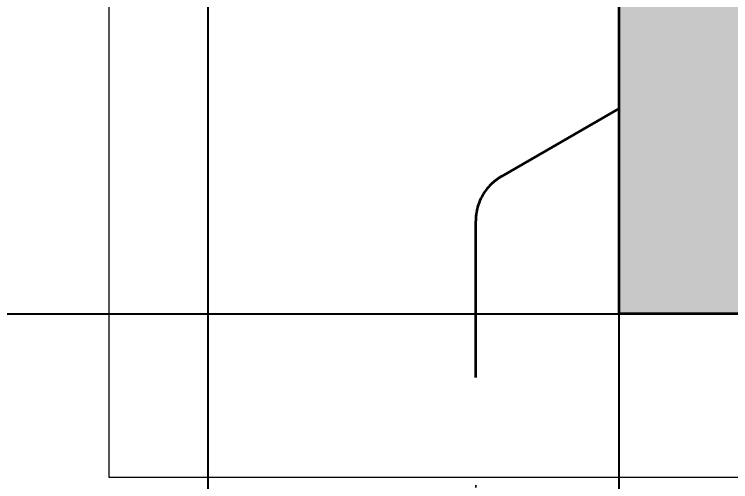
# Model space of a CAD drawing. Header units: inches. Extents: x -12418 to 183584, y -29325 to 19878.
# Drawn here: x 15917 to 16963, y -5545 to -4862 of the extents above; entities that cross this region are included whole.
import ezdxf
from ezdxf.enums import TextEntityAlignment as Align

# ---------------------------------------------------------------- set-up
doc = ezdxf.new("R2010")
doc.units = ezdxf.units.IN
doc.header["$LTSCALE"] = 25
doc.header["$MEASUREMENT"] = 0
doc.linetypes.add('DASHDOT', pattern=[25.4, 12.7, -6.35, 0, -6.35])
doc.layers.get('0').update_dxf_attribs({"color": 8})
doc.layers.add('00-Ground Floor$0$False Ceiling', color=251, linetype='Continuous')
for name, color, linetype, lineweight in [('00-Ground Floor$0$LOADING', 253, 'Continuous', 5), ('E-LITE-CIRC-NUMB', 6, 'Continuous', 25), ('E-LITE-CLNG', 150, 'Continuous', 35), ('E-LITE-CLNG-CNDT', 6, 'DASHDOT', 35), ('E-LITE-CTRL', 6, 'Continuous', 25), ('E-LITE-IDEN', 6, 'Continuous', 25)]:
    doc.layers.add(name, color=color, linetype=linetype, lineweight=lineweight)
doc.styles.add('DC_Simplex', font='SIMPLEX.shx', dxfattribs={"width": 0.7})

# ---------------------------------------------------------------- blocks, each defined once
blk = doc.blocks.new('00-Ground Floor$0$A$Ce9e1c4c3')
at = {"layer": '00-Ground Floor$0$False Ceiling', "color": 254, "linetype": 'Continuous'}
for p, q in [((-83800, -7167.4), (-83800, -4167.4)), ((-83200, -7167.4), (-83200, -4167.4)), ((-85802.1, -5300), (-82302.3, -5300))]:
    blk.add_line(p, q, dxfattribs=at)
blk = doc.blocks.new('00-Ground Floor')
at = {"layer": '00-Ground Floor$0$LOADING', "elevation": 0}
blk.add_lwpolyline([(17555.3, -4788.8), (17555.3, -5538.8), (16055.3, -5538.8), (16055.3, -4788.8)], close=True, dxfattribs=at)
at = {"layer": '00-Ground Floor$0$False Ceiling', "color": 254}
blk.add_blockref('00-Ground Floor$0$A$Ce9e1c4c3', (100000, 0), dxfattribs=at)
blk = doc.blocks.new('*U242')
h = blk.add_hatch(color=254)
h.dxf.hatch_style = 1
h.paths.add_polyline_path([(-300, 300), (-300, -300), (300, -300), (300, 300)])
edge = h.paths.add_edge_path(flags=16)
edge.add_arc((0, 0), 45, 0, 360)
blk.add_lwpolyline([(-300, 300), (-300, -300), (300, -300), (300, 300)], close=True)
blk.add_circle((0, 0), 45)
at = {"layer": 'E-LITE-CIRC-NUMB', "style": 'DC_Simplex', "width": 0.7, "flags": 8}
blk.add_attdef('CIRCUIT', text='', height=200, rotation=0, dxfattribs=at).set_placement((-473.9, 300), align=Align.RIGHT)
at = {"layer": 'E-LITE-CTRL', "style": 'DC_Simplex', "width": 0.7, "flags": 8}
blk.add_attdef('CONTROL', (1118.9, -935), '', height=200, rotation=360, dxfattribs=at)
at = {"layer": 'E-LITE-IDEN', "style": 'DC_Simplex', "width": 0.7, "flags": 8}
blk.add_attdef('TYPE', (-114.6, 448.6), '', height=200, rotation=360, dxfattribs=at)

msp = doc.modelspace()

# ---------------------------------------------------------------- linework, layer by layer
at = {"layer": 'E-LITE-CLNG-CNDT', "color": 1}
msp.add_lwpolyline([(16800, -9367.6), (16628.1, -9268.4, -0.267949), (16590.6, -9203.4), (16590.6, -5164.2, -0.267949), (16628.1, -5099.3), (16800, -5000)], format="xyb", dxfattribs=at)

# ---------------------------------------------------------------- block references
at = {"layer": 'E-LITE-CLNG'}
ref = msp.add_blockref('*U242', (17100, -5000), dxfattribs=dict(at, xscale=-1))
ref.add_attrib('TYPE', 'LD1', (17214.6, -4551.4), dxfattribs={"layer": 'E-LITE-IDEN', "height": 200, "rotation": 0, "style": 'DC_Simplex', "width": 0.7, "flags": 8})
at = {"layer": 'E-LITE-CLNG-CNDT', "color": 1}
msp.add_blockref('00-Ground Floor', (0, 0), dxfattribs=at)

doc.saveas('drawing.dxf')
